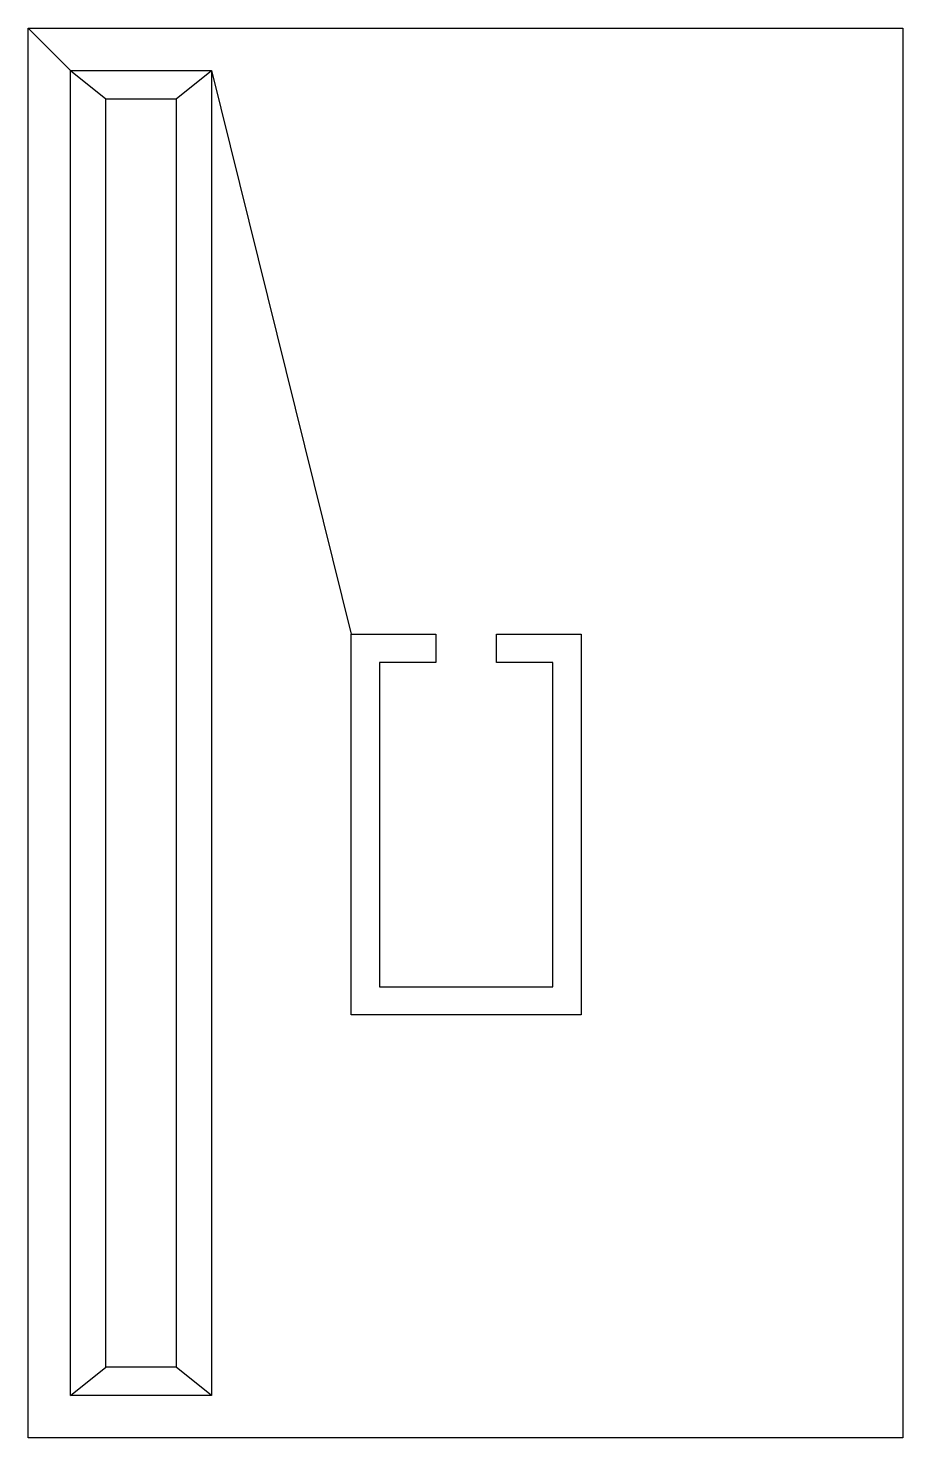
# Model space of a CAD drawing. Header units: millimetres. Extents: x 0 to 62, y 0 to 100.
import ezdxf

# ---------------------------------------------------------------- set-up
doc = ezdxf.new("R2010")
doc.units = ezdxf.units.MM

msp = doc.modelspace()

# ---------------------------------------------------------------- linework, layer by layer
for p, q in [((0, 0), (0, 100)), ((0, 100), (62, 100)), ((0, 100), (3, 97)), ((62, 100), (62, 0)), ((3, 97), (5.5, 95)), ((10.5, 95), (13, 97)), ((13, 97), (22.9, 57)), ((3, 3), (5.5, 5)), ((13, 3), (10.5, 5)), ((62, 0), (0, 0))]:
    msp.add_line(p, q)
for points in [[(3, 3), (3, 97), (13, 97), (13, 3)], [(5.5, 5), (5.5, 95), (10.5, 95), (10.5, 5)], [(28.9, 55), (24.9, 55), (24.9, 32), (37.2, 32), (37.2, 55), (33.2, 55), (33.2, 57), (39.2, 57), (39.2, 30), (22.9, 30), (22.9, 57), (28.9, 57)]]:
    msp.add_lwpolyline(points, close=True)

doc.saveas('drawing.dxf')
